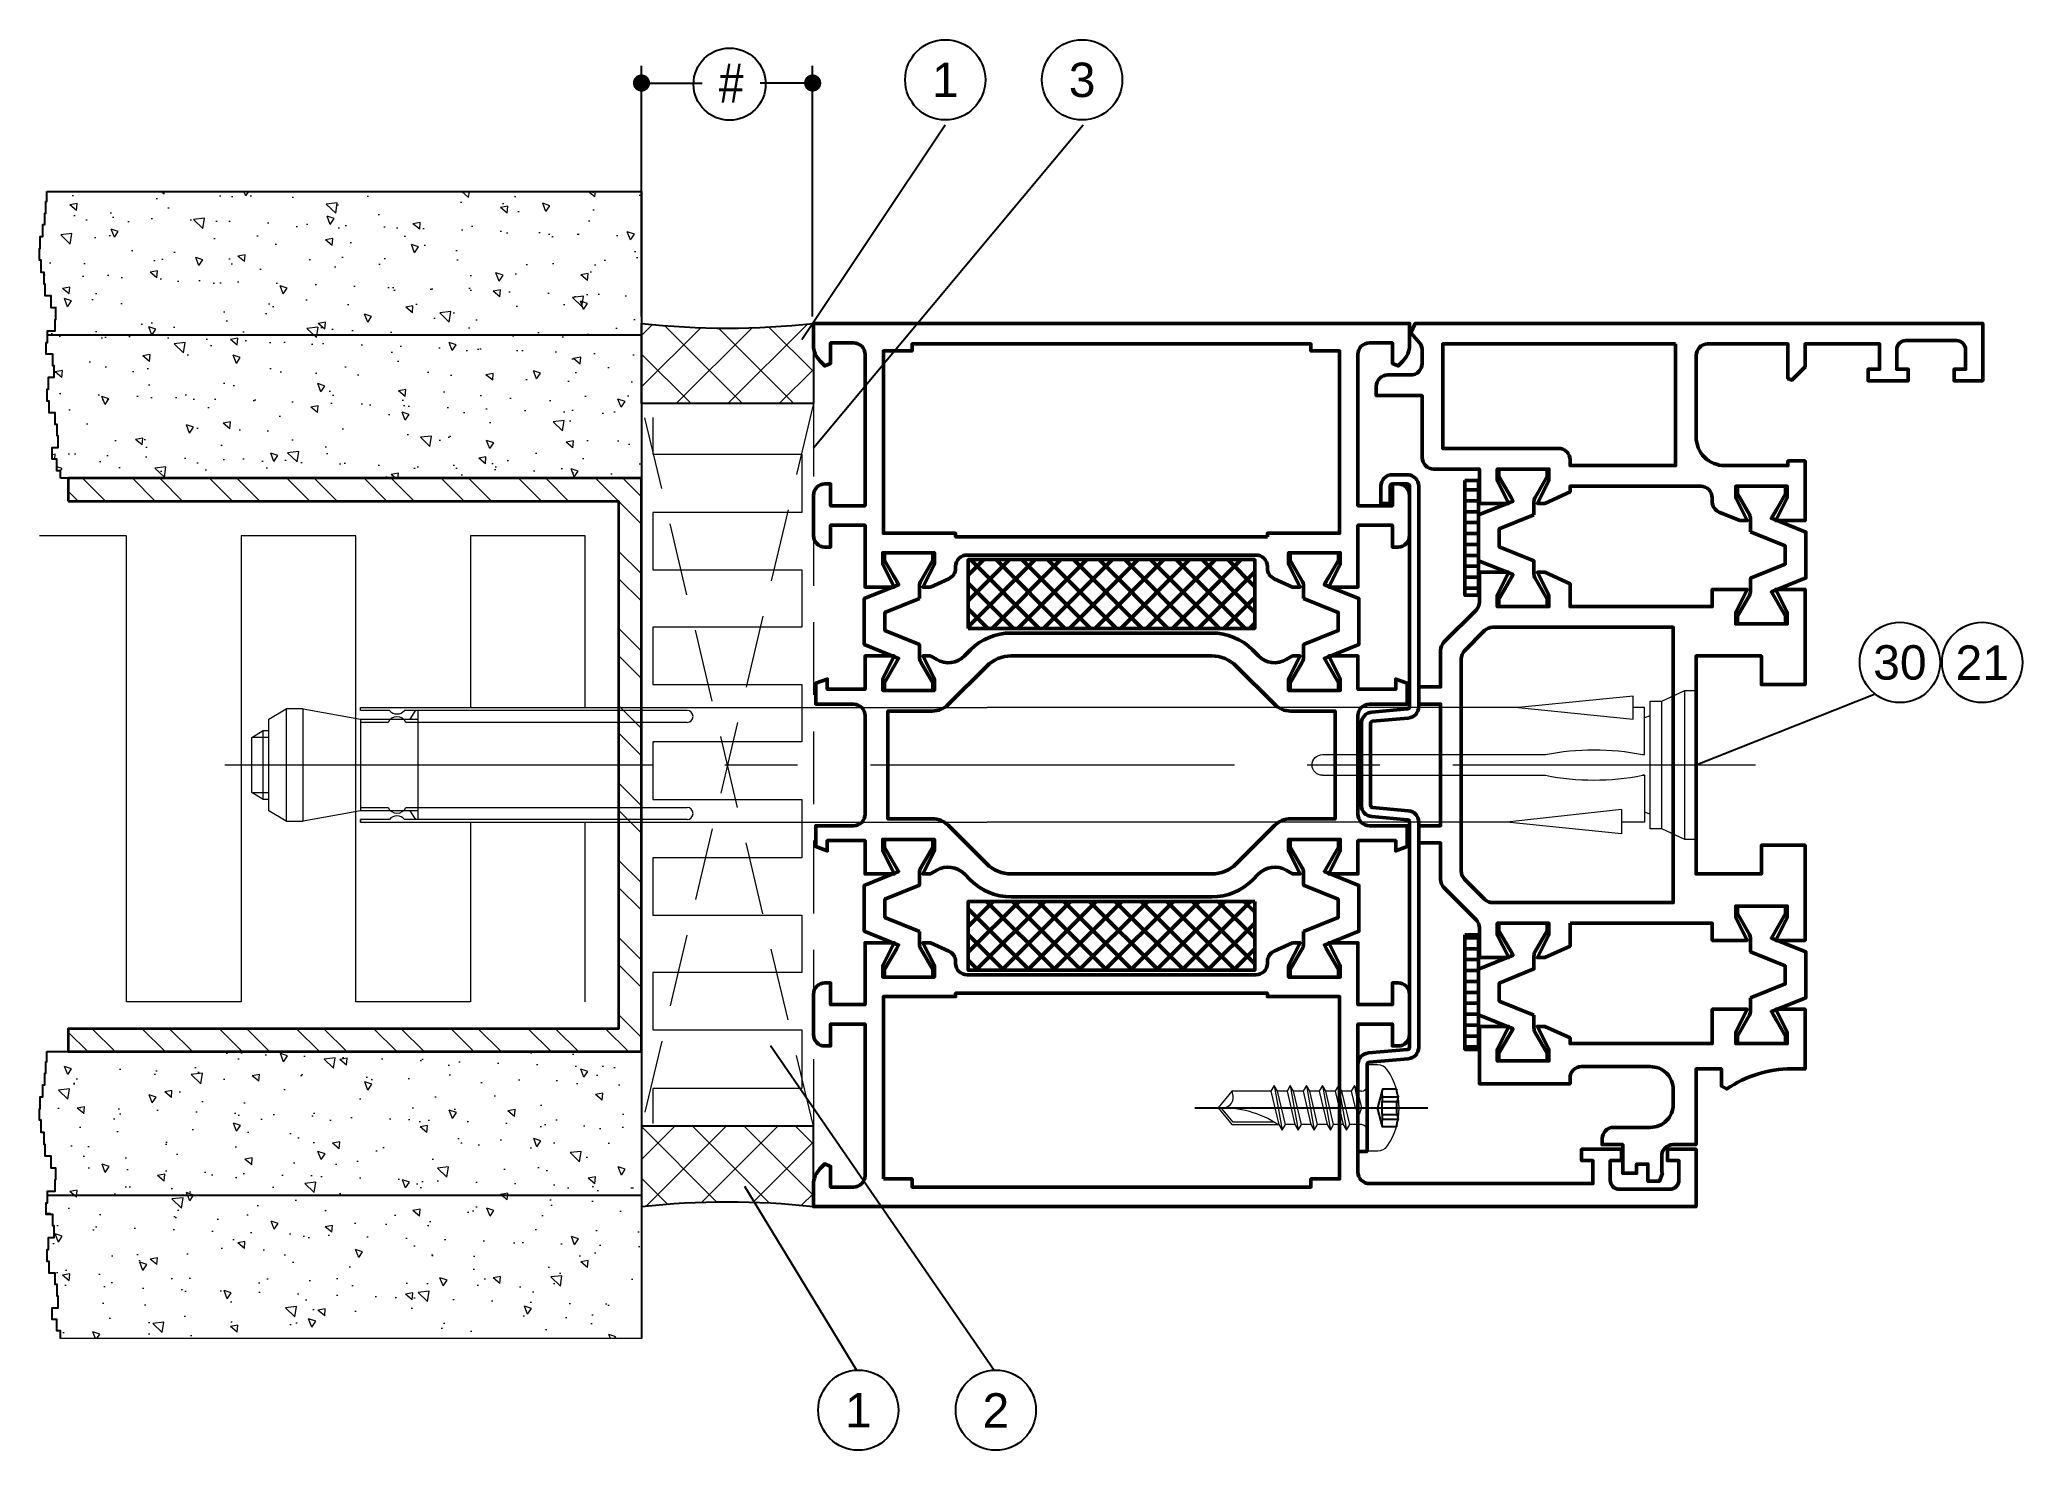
# Model space of a CAD drawing. Header units: millimetres. Extents: x 21 to 194, y 89 to 212.
import ezdxf
from ezdxf.enums import TextEntityAlignment as Align

# ---------------------------------------------------------------- set-up
doc = ezdxf.new("R2010")
doc.units = ezdxf.units.MM
doc.linetypes.add('CENTER', pattern=[50.8, 31.75, -6.35, 6.35, -6.35])
doc.linetypes.add('HIDDEN', pattern=[9.525, 6.35, -3.175])
for name, color, linetype, lineweight in [('AM_5', 3, 'Continuous', 25), ('AM_C', 50, 'Continuous', 50), ('AM_S', 80, 'Continuous', 50), ('Cent3', 70, 'CENTER', 18), ('CHide3', 70, 'HIDDEN', 18), ('Cont1', 7, 'Continuous', 35), ('Cont2', 2, 'Continuous', 25), ('Cont3', 70, 'Continuous', 18), ('Cont4', 10, 'Continuous', 13)]:
    doc.layers.add(name, color=color, linetype=linetype, lineweight=lineweight)
doc.layers.add('Cent4', color=10, linetype='CENTER')
doc.layers.add('CHide4', color=10, linetype='HIDDEN')
doc.styles.add('BEMSTIL', font='8SIMPLEX.SHX', dxfattribs={"width": 0.85})
doc.styles.add('SWISS', font='swiss.ttf')
doc.dimstyles.new('Dok-1zu2-PUNKT$0', dxfattribs={"dimscale": 0.5, "dimtxt": 3.4, "dimasz": 1.5, "dimexe": 1.5, "dimexo": 0.6, "dimgap": 1.5, "dimtad": 0, "dimlfac": 2, "dimdsep": 46, "dimtxsty": 'BEMSTIL', "dimblk": 'PUNKT', "dimblk1": 'PUNKT', "dimblk2": 'PUNKT', "dimcen": 0, "dimclrd": 3, "dimclre": 3, "dimclrt": 3, "dimadec": 0, "dimazin": 0, "dimtfac": 0.7, "dimtofl": 0, "dimtmove": 0, "dimatfit": 3, "dimfxl": 0, "dimtolj": 1, "dimarcsym": 0})
pattern_1 = [(45, (-23.3515, -46.1953), (-2.245064, 2.245064), []), (135, (-23.3515, -46.1953), (-2.245064, -2.245064), [])]

# ---------------------------------------------------------------- blocks, each defined once
blk = doc.blocks.new('PUNKT')
at = {"color": 0, "linetype": 'Continuous'}
blk.add_line((-0.5, 0), (-1, 0), dxfattribs=at)
at = {"color": 0, "linetype": 'Continuous', "const_width": 0.5}
blk.add_lwpolyline([(-0.25, 0, 1), (0.25, 0, 1)], format="xyb", close=True, dxfattribs=at)
blk = doc.blocks.new('*D4')
at = {"layer": 'AM_5', "color": 3, "lineweight": -2, "transparency": 16777216}
for p, q in [((74, 187.52), (74, 209.37)), ((88.93, 187.51), (88.93, 209.37)), ((75.5, 207.87), (79.3, 207.87)), ((87.43, 207.87), (84.36, 207.87))]:
    blk.add_line(p, q, dxfattribs=at)
at = {"layer": 'AM_5', "color": 3, "lineweight": -2, "transparency": 16777216, "xscale": 1.5, "yscale": 1.5, "zscale": 1.5, "rotation": 180}
blk.add_blockref('PUNKT', (74, 207.87), dxfattribs=at)
at = {"layer": 'AM_5', "color": 3, "lineweight": -2, "transparency": 16777216, "xscale": 1.5, "yscale": 1.5, "zscale": 1.5}
blk.add_blockref('PUNKT', (88.93, 207.87), dxfattribs=at)
at = {"layer": 'AM_5', "color": 3, "transparency": 16777216, "insert": (81.83, 207.87), "char_height": 3.4, "attachment_point": 5, "style": 'BEMSTIL'}
blk.add_mtext('\\A1;#', dxfattribs=at)
blk = doc.blocks.new('Dübel01')
at = {"layer": 'Cent3'}
for p, q in [((-128.36, 0), (-97.02, 0)), ((-122.83, 0), (5.18, 0))]:
    blk.add_line(p, q, dxfattribs=at)
at = {"layer": 'Cont3', "color": 3, "linetype": 'Continuous'}
for p, q in [((-4, -5.57), (-4, 5.57)), ((-4, 5.57), (-3, 5.57)), ((-124.5, 4), (-123, 4.9)), ((-124.5, -4), (-124.5, 4)), ((-121.5, 4.9), (-123, 4.9)), ((-123, 4.9), (-123, -4.9)), ((-121.5, -4.9), (-121.5, 4.9)), ((-121.5, 4.9), (-116.5, 4)), ((-116.5, 4.75), (-116.5, 5)), ((-116.5, 5), (-61.85, 5)), ((-113.99, 4.75), (-116.5, 4.75)), ((-116.5, 4), (-116.5, -4)), ((-116.5, 4), (-111.5, 4)), ((-114.11, 3.7), (-116.5, 3.7)), ((-116.5, 3.7), (-116.5, -3.7)), ((-88.03, 4.75), (-112.67, 4.75)), ((-88.03, 3.7), (-112.55, 3.7)), ((-112.17, 4), (-111.69, 4.77)), ((-111.69, 4.77), (-111.5, 4.77)), ((-111.5, 4.77), (-111.5, 4)), ((-111.5, 4), (-111.5, -4)), ((-4, 4.28), (-4.5, 4.12)), ((-126, 2.39), (-125, 3)), ((-126, -2.39), (-126, 2.39)), ((-124.5, 2.39), (-126, 2.39)), ((-125, -3), (-125, 3)), ((-125, 3), (-124.5, 3)), ((-32.6, -0.9), (-13.15, -0.9)), ((-4.68, -0.9), (-4.5, -0.9)), ((-4.5, -0.9), (-4.68, -0.9)), ((-4.5, -0.9), (-4.5, -5)), ((-125, -3), (-126, -2.39)), ((-126, -2.39), (-124.5, -2.39)), ((-124.5, -3), (-125, -3)), ((-123, -4.9), (-124.5, -4)), ((-123, -4.9), (-121.5, -4.9)), ((-116.5, -4), (-121.5, -4.9)), ((-116.5, -3.7), (-114.11, -3.7)), ((-111.5, -4), (-116.5, -4)), ((-113.99, -4.75), (-116.5, -4.75)), ((-116.5, -4.75), (-116.5, -5)), ((-116.5, -5), (-116.5, -4.75)), ((-116.5, -5), (-61.85, -5)), ((-88.03, -4.75), (-112.67, -4.75)), ((-112.55, -3.7), (-88.03, -3.7)), ((-111.69, -4.77), (-112.17, -4)), ((-111.5, -4.77), (-111.69, -4.77)), ((-111.5, -4), (-111.5, -4.77)), ((-16.5, -5), (-61.85, -5)), ((-6.5, -3.89), (-16.5, -5)), ((-6.5, -6), (-16.5, -5)), ((-6.5, -3.89), (-6.5, -6)), ((-4.5, -5), (-6.5, -5)), ((-4, -4.28), (-4.5, -4.12)), ((-3, -5.57), (-4, -5.57))]:
    blk.add_line(p, q, dxfattribs=at)
at = {"layer": 'Cont3'}
blk.add_line((-82.4, 4.98), (-94.4, 4.98), dxfattribs=at)
at = {"layer": 'Cont3', "color": 3, "linetype": 'Continuous'}
for points in [[(-15.5, 5), (-5.5, 3.99), (-5.5, 6), (-15.5, 5), (-61.85, 5)], [(-1, -6.5), (-3, -5.57), (-3, 5.57), (-1, 6.5), (0, 6.5), (0, -6.5), (-1, -6.5), (-1, 6.5)]]:
    blk.add_lwpolyline(points, dxfattribs=at)
blk.add_lwpolyline([(-32.6, -0.9, -1), (-32.6, 0.9), (-13.15, 0.9, -0.099895), (-4.68, 0.9), (-4.5, 0.9), (-4.5, 5), (-5.5, 5)], format="xyb", dxfattribs=at)
for centre, radius, start, end in [((-113.33, 3.34), 0.858, 24.7815, 155.2185), ((-113.33, 5.3), 0.858, 219.6225, 320.3775), ((-88.03, 4.23), 0.526, 270, 90), ((-8.92, 20.08), 21.4, 258.5907, 281.4093), ((-113.33, -3.34), 0.858, 204.7815, 335.2185), ((-113.33, -5.3), 0.858, 39.6225, 140.3775), ((-88.03, -4.23), 0.526, 270, 90)]:
    blk.add_arc(centre, radius, start, end, dxfattribs=at)
blk = doc.blocks.new('WI1021361')
for points in [[(23, 41.8), (22.27, 40.19, -0.294108), (21.36, 39.6), (21.2, 39.6, 0.414214), (20.2, 38.6), (20.2, 13.4, 0.414214), (21.2, 12.4), (21.36, 12.4, -0.294108), (22.27, 11.81), (23, 10.2), (23, 9.55), (21, 10.55), (20, 10.55), (20, 6.05), (21, 6.05), (23, 7.05), (23, 4.5), (17.6, 4.5), (17.6, 1.5), (19.5, 1.5), (19.5, 1, -0.414214), (18.5, 0), (15, 0, -0.414214), (14, 1), (14, 1.5), (15.9, 1.5), (15.9, 4.5), (2.7, 4.5, 0.414214), (1.7, 3.5), (1.7, 1.5), (3.5, 1.5), (3.71, 0.99), (3.31, 0.59, -0.198912), (1.9, 0), (0, 0), (0, 77), (5, 77), (5, 74.5), (4, 74.5), (4, 75.5), (2.3, 75.5, 0.414214), (1.5, 74.7), (1.5, 70.3, 0.414214), (2.3, 69.5), (4, 69.5), (4, 70.5), (5, 70.5), (5, 67), (4, 67), (4, 68), (2, 68), (2, 48.5, 0.414214), (3, 47.5), (15.9, 47.5), (15.9, 50.5), (14, 50.5), (14, 51, -0.414214), (15, 52), (18.5, 52, -0.414214), (19.5, 51), (19.5, 50.5), (17.6, 50.5), (17.6, 47.5), (23, 47.5), (23, 44.95), (21, 45.95), (20, 45.95), (20, 41.45), (21, 41.45), (23, 42.45), (23, 41.8)], [(54, 10.2), (54.73, 11.81, -0.294108), (55.64, 12.4), (55.8, 12.4, 0.414214), (56.8, 13.4), (56.8, 38.6, 0.414214), (55.8, 39.6), (55.64, 39.6, -0.294108), (54.73, 40.19), (54, 41.8), (54, 42.45), (56, 41.45), (57, 41.45), (57, 45.95), (56, 45.95), (54, 44.95), (54, 47.5), (59.4, 47.5), (59.4, 50.5), (57.5, 50.5), (57.5, 51, -0.414214), (58.5, 52), (62, 52, -0.414214), (63, 51), (63, 50.5), (61.1, 50.5), (61.1, 47.5), (74.3, 47.5, 0.414214), (75.3, 48.5), (75.3, 50.5), (73.5, 50.5), (73.29, 51.01), (73.69, 51.41, -0.198912), (75.1, 52), (77, 52), (77, 0), (75.1, 0, -0.198912), (73.69, 0.59), (73.29, 0.99), (73.5, 1.5), (75.3, 1.5), (75.3, 3.5, 0.414214), (74.3, 4.5), (61.1, 4.5), (61.1, 1.5), (63, 1.5), (63, 1, -0.414214), (62, 0), (58.5, 0, -0.414214), (57.5, 1), (57.5, 1.5), (59.4, 1.5), (59.4, 4.5), (54, 4.5), (54, 7.05), (56, 6.05), (57, 6.05), (57, 10.55), (56, 10.55), (54, 9.55), (54, 10.2)], [(23.99, 42.75), (22.87, 42.75, 0.131652), (22.47, 42.64), (20.66, 41.6), (20, 41.6), (20, 45.8), (20.66, 45.8), (22, 45.03), (22.49, 44.74), (22.79, 44.57), (24, 47.58), (28, 47.58), (29.21, 44.57), (31.34, 45.8), (32, 45.8), (32, 41.6), (31.34, 41.6), (29.53, 42.64, 0.131652), (29.13, 42.75), (28.01, 42.75), (26.79, 45.78), (25.21, 45.78)], [(53.01, 42.75), (54.13, 42.75, -0.131652), (54.53, 42.64), (56.34, 41.6), (57, 41.6), (57, 45.8), (56.34, 45.8), (55, 45.03), (54.51, 44.74), (54.21, 44.57), (53, 47.58), (49, 47.58), (47.79, 44.57), (45.66, 45.8), (45, 45.8), (45, 41.6), (45.66, 41.6), (47.47, 42.64, -0.131652), (47.87, 42.75), (48.99, 42.75), (50.21, 45.78), (51.79, 45.78)], [(48, 34.76, 0.198912), (47.12, 36.88), (43.79, 40.21, -0.198912), (43.2, 41.63), (43.2, 45.5), (33.8, 45.5), (33.8, 41.63, -0.198912), (33.21, 40.21), (29.88, 36.88, 0.198912), (29, 34.76), (29, 17.24, 0.198912), (29.88, 15.12), (33.21, 11.79, -0.198912), (33.8, 10.37), (33.8, 6.5), (43.2, 6.5), (43.2, 10.37, -0.198912), (43.79, 11.79), (47.12, 15.12, 0.198912), (48, 17.24)], [(23.99, 9.25), (22.87, 9.25, -0.131652), (22.47, 9.36), (20.66, 10.4), (20, 10.4), (20, 6.2), (20.66, 6.2), (22, 6.97), (22.49, 7.26), (22.79, 7.43), (24, 4.43), (28, 4.43), (29.21, 7.43), (31.34, 6.2), (32, 6.2), (32, 10.4), (31.34, 10.4), (29.53, 9.36, -0.131652), (29.13, 9.25), (28.01, 9.25), (26.79, 6.23), (25.21, 6.23)], [(53.01, 9.25), (54.13, 9.25, 0.131652), (54.53, 9.36), (56.34, 10.4), (57, 10.4), (57, 6.2), (56.34, 6.2), (55, 6.97), (54.51, 7.26), (54.21, 7.43), (53, 4.43), (49, 4.43), (47.79, 7.43), (45.66, 6.2), (45, 6.2), (45, 10.4), (45.66, 10.4), (47.47, 9.36, 0.131652), (47.87, 9.25), (48.99, 9.25), (50.21, 6.23), (51.79, 6.23)]]:
    blk.add_lwpolyline(points, format="xyb", close=True)
blk.add_lwpolyline([(29, 10.2), (29.32, 10.75, 0.339454), (29, 13.17), (28.46, 13.71, -0.198912), (27, 17.24), (27, 34.76, -0.198912), (28.46, 38.29), (29, 38.83, 0.339454), (29.32, 41.25), (29, 41.8), (29, 42.45), (31, 41.45), (32, 41.45), (32, 45.95), (31, 45.95), (29, 44.95), (29, 47.5), (31.9, 47.5), (31.9, 50.8), (31.01, 50.8), (31.38, 51.8), (33.2, 51.8), (33.2, 48.5, 0.414214), (34.2, 47.5), (42.8, 47.5, 0.414214), (43.8, 48.5), (43.8, 51.8), (45.62, 51.8), (45.99, 50.8), (45.1, 50.8), (45.1, 47.5), (48, 47.5), (48, 44.95), (46, 45.95), (45, 45.95), (45, 41.45), (46, 41.45), (48, 42.45), (48, 41.8), (47.68, 41.25, 0.339454), (48, 38.83), (48.54, 38.29, -0.198912), (50, 34.76), (50, 17.24, -0.198912), (48.54, 13.71), (48, 13.17, 0.339454), (47.68, 10.75), (48, 10.2), (48, 9.55), (46, 10.55), (45, 10.55), (45, 6.05), (46, 6.05), (48, 7.05), (48, 4.5), (45.1, 4.5), (45.1, 1.2), (45.99, 1.2), (45.62, 0.2), (43.8, 0.2), (43.8, 3.5, 0.414214), (42.8, 4.5), (34.2, 4.5, 0.414214), (33.2, 3.5), (33.2, 0.2), (31.38, 0.2), (31.01, 1.2), (31.9, 1.2), (31.9, 4.5), (29, 4.5), (29, 7.05), (31, 6.05), (32, 6.05), (32, 10.55), (31, 10.55), (29, 9.55), (29, 10.2), (29.32, 10.75)], format="xyb")
for points in [[(2.4, 6.1), (18.3, 6.1), (18.3, 12.4), (18.6, 12.4), (18.6, 39.6), (18.3, 39.6), (18.3, 45.9), (2.4, 45.9), (2.4, 43.4), (1.7, 43.4), (1.7, 8.6), (2.4, 8.6), (2.4, 6.1)], [(58.4, 39.6), (58.7, 39.6), (58.7, 45.9), (74.6, 45.9), (74.6, 43.4), (75.2, 43.4), (75.2, 8.6), (74.6, 8.6), (74.6, 6.1), (58.7, 6.1), (58.7, 12.4), (58.4, 12.4), (58.4, 39.6)]]:
    blk.add_lwpolyline(points, close=True)
blk = doc.blocks.new('WI1021376')
for points in [[(-17.2, 28.8), (-17.2, 29.45), (-15.2, 28.45), (-14.2, 28.45), (-14.2, 32.95), (-15.2, 32.95), (-17.2, 31.95), (-17.2, 34.5), (-12, 34.5), (-12, 33), (-12.4, 33), (-12.4, 27.5, 0.414214), (-9.9, 25), (-2.8, 25, 0.414214), (-1.8, 26), (-1.8, 33), (-4.8, 33), (-4.94, 33.34), (-3.78, 34.5), (-1.8, 34.5), (-1.8, 41), (-4, 41), (-4, 40), (-5, 40), (-5, 43.5), (-4, 43.5), (-4, 42.5), (-2.3, 42.5, 0.414214), (-1.5, 43.3), (-1.5, 47.7, 0.414214), (-2.3, 48.5), (-4, 48.5), (-4, 47.5), (-5, 47.5), (-5, 50), (0, 50), (0, 0.5), (-0.82, 0.12), (-1.71, 0.87, 0.176327), (-2.36, 1.1), (-3.5, 1.1, 0.414214), (-4.5, 0.1), (-4.5, -1.9, -0.414214), (-5.5, -2.9), (-6.3, -2.9), (-6.3, 1.1), (-11.7, 1.1, -0.414214), (-12.7, 2.1), (-12.7, 6.1), (-15.7, 6.1), (-15.7, 8.65), (-13.7, 7.65), (-12.7, 7.65), (-12.7, 12.15), (-13.7, 12.15), (-15.7, 11.15), (-15.7, 11.8), (-14.7, 14), (-14.2, 14), (-14.2, 25.4, 0.414214), (-15.2, 26.4), (-15.53, 26.4, -0.302776), (-16.46, 27.02), (-17.2, 28.8)], [(-73.95, 22), (-72.6, 22, 0.413845), (-71.6, 23), (-71.6, 25), (-65, 25), (-65, 27.2), (-66.5, 27.2), (-66.75, 27.67, 0.151177), (-65, 33.32), (-65, 34.5), (-59.8, 34.5), (-59.8, 31.95), (-61.8, 32.95), (-62.8, 32.95), (-62.8, 28.45), (-61.8, 28.45), (-59.8, 29.45), (-59.8, 26.4), (-62.8, 26.4), (-62.8, 14), (-62.3, 14), (-61.3, 11.8), (-61.3, 11.15), (-63.3, 12.15), (-64.3, 12.15), (-64.3, 7.65), (-63.3, 7.65), (-61.3, 8.65), (-61.3, 6.1), (-66.3, 6.1), (-66.3, 14), (-65.8, 14, 0.414214), (-64.8, 15), (-64.8, 21, 0.414214), (-66.8, 23), (-68.1, 23, 0.414214), (-70.1, 21), (-70.1, 17.8, -0.414214), (-71.1, 16.8), (-71.6, 16.8), (-71.6, 18.6), (-74.1, 18.6), (-74.1, 19.8), (-73.3, 19.8), (-73.3, 20.8), (-74.8, 20.8), (-74.8, 21.8), (-74.1, 22.06, 0.213422), (-73.95, 22)], [(-58.81, 29.75), (-59.93, 29.75, 0.131652), (-60.33, 29.64), (-62.14, 28.6), (-62.8, 28.6), (-62.8, 32.8), (-62.14, 32.8), (-60.8, 32.03), (-60.31, 31.74), (-60.01, 31.57), (-58.8, 34.57), (-54.8, 34.57), (-53.59, 31.57), (-51.46, 32.8), (-50.8, 32.8), (-50.8, 28.6), (-51.46, 28.6), (-53.27, 29.64, 0.131652), (-53.67, 29.75), (-54.79, 29.75), (-56.02, 32.77), (-57.59, 32.77)], [(-52.3, 14), (-54.3, 14), (-55.3, 11.8), (-55.3, 11.15), (-53.3, 12.15), (-52.3, 12.15), (-52.3, 7.65), (-53.3, 7.65), (-55.3, 8.65), (-55.3, 6.1), (-52.71, 6.1, -0.198912), (-52.01, 5.81), (-49.19, 2.99, 0.198912), (-48.48, 2.7), (-45.3, 2.7), (-45.3, 0.8), (-43.8, 0.8), (-43.8, 2.7), (-33.2, 2.7), (-33.2, 0.8), (-31.7, 0.8), (-31.7, 2.7), (-28.52, 2.7, 0.198912), (-27.81, 2.99), (-25, 5.81, -0.198912), (-24.29, 6.1), (-21.7, 6.1), (-21.7, 8.65), (-23.7, 7.65), (-24.7, 7.65), (-24.7, 12.15), (-23.7, 12.15), (-21.7, 11.15), (-21.7, 11.8), (-22.7, 14), (-24.7, 14), (-24.7, 26.4), (-23.2, 26.4), (-23.2, 29.45), (-25.2, 28.45), (-26.2, 28.45), (-26.2, 32.95), (-25.2, 32.95), (-23.2, 31.95), (-23.2, 34.5), (-31.5, 34.5), (-31.5, 30.7), (-29, 30.7), (-29, 25), (-48, 25), (-48, 30.7), (-45.5, 30.7), (-45.5, 34.5), (-53.8, 34.5), (-53.8, 31.95), (-51.8, 32.95), (-50.8, 32.95), (-50.8, 28.45), (-51.8, 28.45), (-53.8, 29.45), (-53.8, 26.4), (-52.3, 26.4)], [(-18.19, 29.75), (-17.07, 29.75, -0.131652), (-16.67, 29.64), (-14.86, 28.6), (-14.2, 28.6), (-14.2, 32.8), (-14.86, 32.8), (-16.2, 32.03), (-16.69, 31.74), (-16.99, 31.57), (-18.2, 34.57), (-22.2, 34.57), (-23.41, 31.57), (-25.54, 32.8), (-26.2, 32.8), (-26.2, 28.6), (-25.54, 28.6), (-23.73, 29.64, -0.131652), (-23.33, 29.75), (-22.21, 29.75), (-20.99, 32.77), (-19.41, 32.77)], [(-50.5, 7.26, 0.198912), (-50.21, 6.55), (-48.45, 4.79, 0.198912), (-47.74, 4.5), (-29.26, 4.5, 0.198912), (-28.56, 4.79), (-26.79, 6.55, 0.198912), (-26.5, 7.26), (-26.5, 23), (-50.5, 23)], [(-1.8, 23.2), (-12.4, 23.2), (-12.4, 14), (-11.9, 14, -0.414214), (-10.9, 13), (-10.9, 2.9), (-1.8, 2.9), (-1.8, 23.2)], [(-60.31, 10.85), (-61.43, 10.85, -0.131652), (-61.83, 10.96), (-63.64, 12), (-64.3, 12), (-64.3, 7.8), (-63.64, 7.8), (-62.3, 8.57), (-61.81, 8.85), (-61.51, 9.03), (-60.3, 6.02), (-56.3, 6.02), (-55.09, 9.03), (-52.96, 7.8), (-52.3, 7.8), (-52.3, 12), (-52.96, 12), (-54.77, 10.96, -0.131652), (-55.17, 10.85), (-56.29, 10.85), (-57.52, 7.82), (-59.09, 7.82)], [(-16.69, 10.85), (-15.57, 10.85, 0.131652), (-15.17, 10.96), (-13.36, 12), (-12.7, 12), (-12.7, 7.8), (-13.36, 7.8), (-14.7, 8.57), (-15.19, 8.85), (-15.49, 9.03), (-16.7, 6.02), (-20.7, 6.02), (-21.91, 9.03), (-24.04, 7.8), (-24.7, 7.8), (-24.7, 12), (-24.04, 12), (-22.23, 10.96, 0.131652), (-21.83, 10.85), (-20.71, 10.85), (-19.49, 7.82), (-17.91, 7.82)]]:
    blk.add_lwpolyline(points, format="xyb", close=True)
blk = doc.blocks.new('WI4080202')
blk.add_lwpolyline([(-48.32, -0.18), (-48.61, -3.59, -0.388879), (-49.61, -4.5), (-57.2, -4.5), (-57.2, -3.7), (-49.61, -3.7, 0.388879), (-49.41, -3.52), (-49.11, -0.11, -0.388879), (-48.12, 0.8), (-28.48, 0.8, -0.388879), (-27.49, -0.11), (-27.22, -3.22, 0.388879), (-27.02, -3.4), (-19.88, -3.4, 0.388879), (-19.68, -3.22), (-19.41, -0.11, -0.388879), (-18.42, 0.8), (0.8, 0.8, -0.414214), (1.8, -0.2), (1.8, -1.5, -0.414214), (0.8, -2.5), (-0.7, -2.5), (-0.7, -1.7), (0.8, -1.7, 0.414214), (1, -1.5), (1, -0.2, 0.414214), (0.8, 0), (-18.42, 0, 0.388879), (-18.62, -0.18), (-18.89, -3.29, -0.388879), (-19.88, -4.2), (-27.02, -4.2, -0.388879), (-28.01, -3.29), (-28.28, -0.18, 0.388879), (-28.48, 0), (-48.12, 0, 0.388879), (-48.32, -0.18)], format="xyb", close=True)
blk = doc.blocks.new('WI4030187')
h = blk.add_hatch()
h.set_pattern_fill('LINE', color=256, scale=0.3, angle=90)
h.paths.add_polyline_path([(5, 0), (5, 1.2), (-5, 1.2), (-5, 0)])
blk.add_lwpolyline([(5, 1.2), (5, 0), (-5, 0), (-5, 1.2), (5, 1.2)], close=True)
blk = doc.blocks.new('WI4090072')
h = blk.add_hatch()
h.set_pattern_fill('ANSI37', color=256, scale=0.5, style=0)
h.set_pattern_definition([(45, (0, 0.4), (-1.12253, 1.12253), []), (135, (0, 0.4), (-1.12253, -1.12253), [])])
h.paths.add_polyline_path([(12.5, 6.4), (-12.5, 6.4), (-12.5, 0.4), (12.5, 0.4)])
blk.add_lwpolyline([(12.5, 6.4), (12.5, 0.4), (-12.5, 0.4), (-12.5, 6.4), (12.5, 6.4)], close=True)
blk = doc.blocks.new('ws4070448')
at = {"layer": 'Cent4'}
blk.add_lwpolyline([(0, -15.02), (0, 5.29)], dxfattribs=at)
at = {"layer": 'CHide4'}
for p, q in [((-0.97, 1.33), (-0.97, 2.72)), ((-0.56, 1.33), (-0.56, 2.61)), ((0.56, 1.33), (0.56, 2.61)), ((0.97, 1.33), (0.97, 2.72))]:
    blk.add_line(p, q, dxfattribs=at)
for points in [[(-1.65, 2.56), (-1.65, 1.33)], [(1.65, 2.56), (1.65, 1.33)], [(-1.65, 1.33), (0, 0.89)], [(1.65, 1.33), (0, 0.89)]]:
    blk.add_lwpolyline(points, dxfattribs=at)
for centre, radius, start, end in [((-1.59, 3.84), 1.28, 267.2848, 298.8872), ((0, 5.49), 2.94, 250.6988, 289.3012), ((1.59, 3.84), 1.28, 241.1128, 272.7152), ((-1.31, 2.49), 1.21, 253.6643, 286.3357), ((0, 11.41), 10.13, 264.4948, 275.5052), ((1.31, 2.49), 1.21, 253.6643, 286.3357)]:
    blk.add_arc(centre, radius, start, end, dxfattribs=at)
at = {"layer": 'Cont3'}
blk.add_lwpolyline([(3.32, 1.75, 0.314856), (-3.32, 1.75, 0.244912), (-3.75, 0.93), (-3.75, 0), (3.75, 0), (3.75, 0.93, 0.244912), (3.32, 1.75, 0.138291)], format="xyb", dxfattribs=at)
for points in [[(-1.95, -1.1), (-1.45, -1.39), (0, -1.04), (0.5, -0.67), (0, -0.47), (-1.45, -0.81)], [(-1.95, -2.5), (-1.45, -2.79), (1.45, -2.1), (1.95, -1.81), (1.45, -1.52), (-1.45, -2.21)], [(-1.95, -3.9), (-1.45, -4.19), (1.45, -3.5), (1.95, -3.21), (1.45, -2.92), (-1.45, -3.61)], [(-1.95, -5.3), (-1.45, -5.59), (1.45, -4.9), (1.95, -4.61), (1.45, -4.32), (-1.45, -5.01)], [(-1.95, -6.7), (-1.45, -6.99), (1.45, -6.3), (1.95, -6.01), (1.45, -5.72), (-1.45, -6.41)], [(-1.45, -8.39), (1.45, -7.7), (1.95, -7.41), (1.45, -7.12), (-1.45, -7.81), (-1.95, -8.1)]]:
    blk.add_lwpolyline(points, close=True, dxfattribs=at)
for points in [[(-1.95, -1.1), (0.5, -0.67)], [(-1.45, -0.5), (-1.45, -0.81)], [(-1.45, -1.39), (-1.45, -2.21)], [(-1.45, -1.39), (-1.45, -2.21)], [(1.45, -0.5), (1.45, -1.52)], [(-1.95, -2.5), (1.95, -1.81)], [(-1.95, -3.9), (1.95, -3.21)], [(-1.45, -2.79), (-1.45, -3.61)], [(1.45, -2.1), (1.45, -2.92)], [(-1.95, -5.3), (1.95, -4.61)], [(-1.45, -4.19), (-1.45, -5.01)], [(1.45, -3.5), (1.45, -4.32)], [(1.45, -4.9), (1.45, -5.72)], [(-1.95, -6.7), (1.95, -6.01)], [(-1.45, -5.59), (-1.45, -6.41)], [(1.45, -6.3), (1.45, -7.12)], [(-1.95, -8.1), (1.95, -7.41)], [(-1.45, -6.99), (-1.45, -7.81)], [(-1.45, -8.38), (-1.45, -11.81), (0, -13), (1.45, -11.79), (1.45, -7.7)], [(1.24, -8.17), (1.24, -11.7), (0.03, -12.71)]]:
    blk.add_lwpolyline(points, dxfattribs=at)
for centre, radius, start, end in [((-1.95, -0.5), 0.5, 0, 90), ((1.95, -0.5), 0.5, 90, 180), ((8.74, -12.6), 8.74, 146.5114, 182.6031), ((-0.95, -12.64), 0.965, 350.682, 121.1143)]:
    blk.add_arc(centre, radius, start, end, dxfattribs=at)

msp = doc.modelspace()

# ---------------------------------------------------------------- hatches: boundary and pattern name
at = {"layer": 'Cont3'}
h = msp.add_hatch(dxfattribs=at)
h.set_pattern_fill('AR-CONC,I', color=256, scale=0.04, angle=90, style=2)
h.set_pattern_definition([(140, (7.5, 3e-14), (0.63756, 7.28739), [0.762, -8.382]), (85, (7.5, 3e-14), (-7.64227, -1.40974), [0.6096, -6.70562]), (190.4514, (7.553, 0.607), (-7.0047, 5.87765), [0.6476, -7.1236]), (136.184, (5.468, 3e-14), (1.6817, 10.84316), [1.143, -12.573]), (186.6356, (5.608, 0.904), (-9.89704, 9.49617), [0.9714, -10.6854]), (81.184, (5.468, 3e-14), (-9.89704, 9.49617), [0.9144, -10.0584]), (111, (5.976, 1.016), (4.0906, 6.06458), [0.762, -8.382]), (56, (5.976, 1.016), (-7.36752, 2.47208), [0.6096, -6.7056]), (161.4514, (6.317, 1.5214), (-3.2769, 8.53666), [0.6476, -7.1236]), (127.5, (7.5, 3e-14), (-3.3822, 0.123544), [0, -6.62432, 0, -6.8072, 0, -6.731]), (97.5, (7.5, 3e-14), (-4.00722, 2.672787), [0, -3.88112, 0, -6.47192, 0, -2.5654]), (57.5, (7.5, -2.2657), (0.22915, 5.423624), [0, -2.54, 0, -7.9248, 0, -10.5156]), (47.5, (7.5, -3.2817), (-1.01706, 5.92517), [0, -3.302, 0, -5.26288, 0, -7.4676])])
h.paths.add_polyline_path([(74, 198.419), (22.112, 198.419), (22.112, 197.546), (22.051, 196.536), (21.959, 196.536), (21.959, 195.526), (21.775, 195.526), (21.775, 194.486), (21.771, 191.364), (21.898, 191.364), (21.898, 190.323), (21.99, 190.323), (21.99, 189.313), (22.51, 189.313), (22.51, 188.272), (22.908, 188.272), (22.908, 187.262), (22.846, 186.252), (22.173, 186.252), (22.173, 185.919), (74, 185.919), (74, 186.918)])
h.paths.add_polyline_path([(74, 179.918), (74, 185.919), (22.173, 185.919), (22.173, 185.242), (22.081, 184.232), (22.663, 184.232), (22.663, 183.222), (22.755, 183.222), (22.755, 182.212), (22.265, 182.212), (22.265, 181.172), (22.143, 180.131), (22.326, 180.131), (22.326, 179.121), (22.846, 179.121), (22.846, 178.111), (23.03, 178.111), (23.03, 177.101), (23.122, 177.101), (23.122, 176.091), (22.602, 176.091), (22.602, 175.081), (23, 175.081), (23, 174.071), (23.306, 174.071), (23.306, 173.419), (74, 173.419)])
h.paths.add_polyline_path([(74, 123.419), (22.112, 123.419), (22.112, 122.546), (22.051, 121.536), (21.959, 121.536), (21.959, 120.526), (21.775, 120.526), (21.775, 119.486), (21.768, 116.364), (21.898, 116.364), (21.898, 115.323), (21.99, 115.323), (21.99, 114.313), (22.51, 114.313), (22.51, 113.272), (22.908, 113.272), (22.908, 112.262), (22.846, 111.252), (22.173, 111.252), (22.173, 110.919), (74, 110.919)])
h.paths.add_polyline_path([(74, 110.919), (22.173, 110.919), (22.173, 110.242), (22.081, 109.232), (22.663, 109.232), (22.663, 108.222), (22.755, 108.222), (22.755, 107.212), (22.265, 107.212), (22.265, 106.172), (22.143, 105.131), (22.326, 105.131), (22.326, 104.121), (22.846, 104.121), (22.846, 103.111), (23.03, 103.111), (23.03, 102.101), (23.122, 102.101), (23.122, 101.091), (22.602, 101.091), (22.602, 100.081), (23, 100.081), (23, 99.071), (23.306, 99.071), (23.306, 98.419), (74, 98.419)])
h = msp.add_hatch(dxfattribs=at)
h.set_pattern_fill('ANSI37', color=256, style=0)
h.set_pattern_definition(pattern_1)
h.paths.add_polyline_path([(89, 186.918, -0.0559465), (74, 186.918), (74, 179.918), (89, 179.918)])
h = msp.add_hatch(dxfattribs=at)
h.set_pattern_fill('ANSI37', color=256, style=0)
h.set_pattern_definition(pattern_1)
h.paths.add_polyline_path([(89.001, 116.915), (89, 116.918), (74.001, 116.918), (74.001, 109.918, -0.0559468), (89.001, 109.918)])
at = {"layer": 'Cont4'}
h = msp.add_hatch(dxfattribs=at)
h.set_pattern_fill('STEEL', color=256, scale=1.5, angle=90, style=0)
h.set_pattern_definition([(135, (-49.2285, -176.441), (-3.367596, -3.367596), []), (135, (-51.61, -176.441), (-3.367596, -3.367596), [])])
h.paths.add_polyline_path([(74, 173.419), (24, 173.419), (24, 171.419), (72, 171.419), (72, 125.419), (24, 125.419), (24, 123.419), (74, 123.419)])

# ---------------------------------------------------------------- linework, layer by layer
at = {"layer": 'AM_5', "color": 3}
for p, q in [((87.994, 185.512), (100.482, 204.225)), ((89, 176.052), (112.527, 204.225)), ((166, 148.418), (181.608, 154.607)), ((85.242, 123.962), (104.751, 95.658)), ((82.997, 111.681), (92.751, 95.658))]:
    msp.add_line(p, q, dxfattribs=at)
for centre, radius in [((100.5, 208.15), 3.5), ((112.436, 208.15), 3.5), ((81.687, 207.773), 3.144), ((183.775, 157.356), 3.5), ((190.955, 157.356), 3.5), ((92.913, 92.161), 3.5), ((104.913, 92.161), 3.5)]:
    msp.add_circle(centre, radius, dxfattribs=at)
at = {"layer": 'CHide3'}
msp.add_lwpolyline([(89, 116.918), (74, 116.918), (74, 179.918), (89, 179.918), (89, 116.918), (74, 179.918), (89, 179.918), (74, 116.918)], dxfattribs=at)
at = {"layer": 'Cont1'}
msp.add_lwpolyline([(24, 171.419), (72, 171.419), (72, 125.419), (24, 125.419), (24, 123.419), (74, 123.419), (74, 173.419), (24, 173.419), (24, 171.419)], dxfattribs=at)
at = {"layer": 'Cont2'}
msp.add_line((22.173, 110.919), (74, 110.919), dxfattribs=at)
for points in [[(23.306, 173.419), (23.306, 174.071), (23, 174.071), (23, 175.081), (22.602, 175.081), (22.602, 176.091), (23.122, 176.091), (23.122, 177.101), (23.03, 177.101), (23.03, 178.111), (22.846, 178.111), (22.846, 179.121), (22.326, 179.121), (22.326, 180.131), (22.143, 180.131), (22.143, 181.172), (22.265, 181.172), (22.265, 182.212), (22.755, 182.212), (22.755, 183.222), (22.663, 183.222), (22.663, 184.232), (22.081, 184.232), (22.081, 185.242), (22.173, 185.242), (22.173, 186.252), (22.846, 186.252), (22.846, 187.262), (22.908, 187.262), (22.908, 188.272), (22.51, 188.272), (22.51, 189.313), (21.99, 189.313), (21.99, 190.323), (21.898, 190.323), (21.898, 191.364), (21.622, 191.364), (21.622, 192.435), (21.5, 192.435), (21.5, 193.445), (21.531, 193.445), (21.531, 194.486), (21.775, 194.486), (21.775, 195.526), (21.959, 195.526), (21.959, 196.536), (22.051, 196.536), (22.051, 197.546), (22.112, 197.546), (22.112, 198.419)], [(22.112, 198.419), (74, 198.419), (74, 173.419)], [(22.173, 185.919), (74, 185.919)], [(74, 173.419), (23.306, 173.419)], [(23.306, 98.419), (23.306, 99.071), (23, 99.071), (23, 100.081), (22.602, 100.081), (22.602, 101.091), (23.122, 101.091), (23.122, 102.101), (23.03, 102.101), (23.03, 103.111), (22.846, 103.111), (22.846, 104.121), (22.326, 104.121), (22.326, 105.131), (22.143, 105.131), (22.143, 106.172), (22.265, 106.172), (22.265, 107.212), (22.755, 107.212), (22.755, 108.222), (22.663, 108.222), (22.663, 109.232), (22.081, 109.232), (22.081, 110.242), (22.173, 110.242), (22.173, 111.252), (22.846, 111.252), (22.846, 112.262), (22.908, 112.262), (22.908, 113.272), (22.51, 113.272), (22.51, 114.313), (21.99, 114.313), (21.99, 115.323), (21.898, 115.323), (21.898, 116.364), (21.622, 116.364), (21.622, 117.435), (21.5, 117.435), (21.5, 118.445), (21.531, 118.445), (21.531, 119.486), (21.775, 119.486), (21.775, 120.526), (21.959, 120.526), (21.959, 121.536), (22.051, 121.536), (22.051, 122.546), (22.112, 122.546), (22.112, 123.419)], [(22.112, 123.419), (74, 123.419), (74, 98.419)]]:
    msp.add_lwpolyline(points, dxfattribs=at)
for points in [[(74, 179.918), (74, 186.918, 0.0559468), (89, 186.918), (89, 179.918)], [(74.001, 116.918), (74.001, 109.918, -0.0559468), (89.001, 109.918), (89.001, 116.918)]]:
    msp.add_lwpolyline(points, format="xyb", close=True, dxfattribs=at)
at = {"layer": 'Cont3'}
for points in [[(75, 178.718), (75, 175.518), (88, 175.518), (88, 170.418), (75, 170.418), (75, 165.418), (88, 165.418), (88, 160.418), (75, 160.418), (75, 155.418), (88, 155.418), (88, 150.418), (75, 150.418), (75, 145.418), (88, 145.418), (88, 140.318), (75, 140.318), (75, 135.318), (88, 135.318), (88, 130.318), (75, 130.318), (75, 125.318), (88, 125.318), (88, 120.218), (75, 120.218), (75, 117.158), (75, 117.158), (75, 117.158), (75, 117.158), (75, 117.158)], [(29.086, 153.418), (29.086, 168.381), (21.5, 168.381)], [(49.086, 153.834), (49.086, 168.381), (39.086, 168.381), (39.086, 155.499)], [(49.086, 153.418), (49.086, 168.381), (39.086, 168.381), (39.086, 153.418)], [(69.086, 153.419), (69.086, 168.381), (59.086, 168.381), (59.086, 155.935)], [(69.086, 153.419), (69.086, 168.381), (59.086, 168.381), (59.086, 153.418)], [(39.086, 153.418), (39.086, 127.771), (29.086, 127.771), (29.086, 153.418)], [(59.086, 143.418), (59.086, 127.771), (49.086, 127.771), (49.086, 153.418)], [(59.086, 140.904), (59.086, 127.771), (49.086, 127.771), (49.086, 142.236)], [(69.086, 127.771), (69.086, 143.419)], [(69.086, 127.771), (69.086, 143.419)], [(39.086, 141.34), (39.086, 127.771), (35.583, 127.771)], [(74, 98.419), (23.306, 98.419)]]:
    msp.add_lwpolyline(points, dxfattribs=at)

# ---------------------------------------------------------------- block references
at = {"rotation": 270}
msp.add_blockref('ws4070448', (137.3, 118.513), dxfattribs=at)
at = {"layer": 'AM_C', "xscale": -1, "rotation": 269.9999268884208}
msp.add_blockref('WI4080202', (141, 171.918), dxfattribs=at)
at = {"layer": 'AM_C'}
for name, p, rotation in [('WI4030187', (147.025, 168.218), 89.99999999999999), ('WI4090072', (115, 166.718), 180), ('WI4030187', (147.025, 128.617), 89.99999999999999)]:
    msp.add_blockref(name, p, dxfattribs=dict(at, rotation=rotation))
msp.add_blockref('WI4090072', (115, 130.118), dxfattribs=at)
at = {"layer": 'AM_S', "xscale": -1, "rotation": 270}
for name, p in [('WI1021361', (89, 109.918)), ('WI1021376', (141, 186.918))]:
    msp.add_blockref(name, p, dxfattribs=at)
at = {"layer": 'Cont3'}
msp.add_blockref('Dübel01', (166, 148.418), dxfattribs=at)

# ---------------------------------------------------------------- texts
at = {"layer": 'AM_5', "color": 40, "style": 'SWISS'}
for s, p in [('1', (100.5, 208.15)), ('3', (112.436, 208.15)), ('30', (183.775, 157.356)), ('21', (190.955, 157.356)), ('1', (92.913, 92.161)), ('2', (104.913, 92.161))]:
    msp.add_text(s, height=3, dxfattribs=at).set_placement(p, align=Align.MIDDLE)

# ---------------------------------------------------------------- dimensions: what is measured, and where the dimension line sits
at = {"layer": 'AM_5'}
dim = msp.add_linear_dim(base=(88.927, 207.874), p1=(74, 186.918), p2=(88.927, 186.91), text='#', dimstyle='Dok-1zu2-PUNKT$0', override={"dimscale": 1, "dimlfac": 1}, dxfattribs=at)
dim.commit()
dim.dimension.update_dxf_attribs({"geometry": '*D4', "text_midpoint": (81.827, 207.874), "dimtype": 160})

doc.saveas('drawing.dxf')
